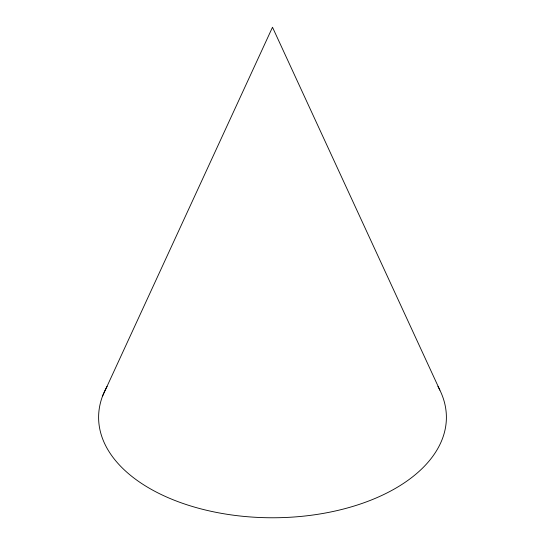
<?xml version="1.0" encoding="UTF-8"?>
<svg xmlns="http://www.w3.org/2000/svg" width="545" height="545" viewBox="0 0 545 545"><rect width="100%" height="100%" fill="white"/><g stroke="black" fill="none" stroke-linecap="round" stroke-linejoin="round"><path stroke-width="0.82" d="M102.637 395.895L272.5 27.25L439.849 390.091M437.942 386.459A173.889 100.396 0 0 1 272.425 517.77A173.889 100.396 0 0 1 107.099 386.385"/></g></svg>
